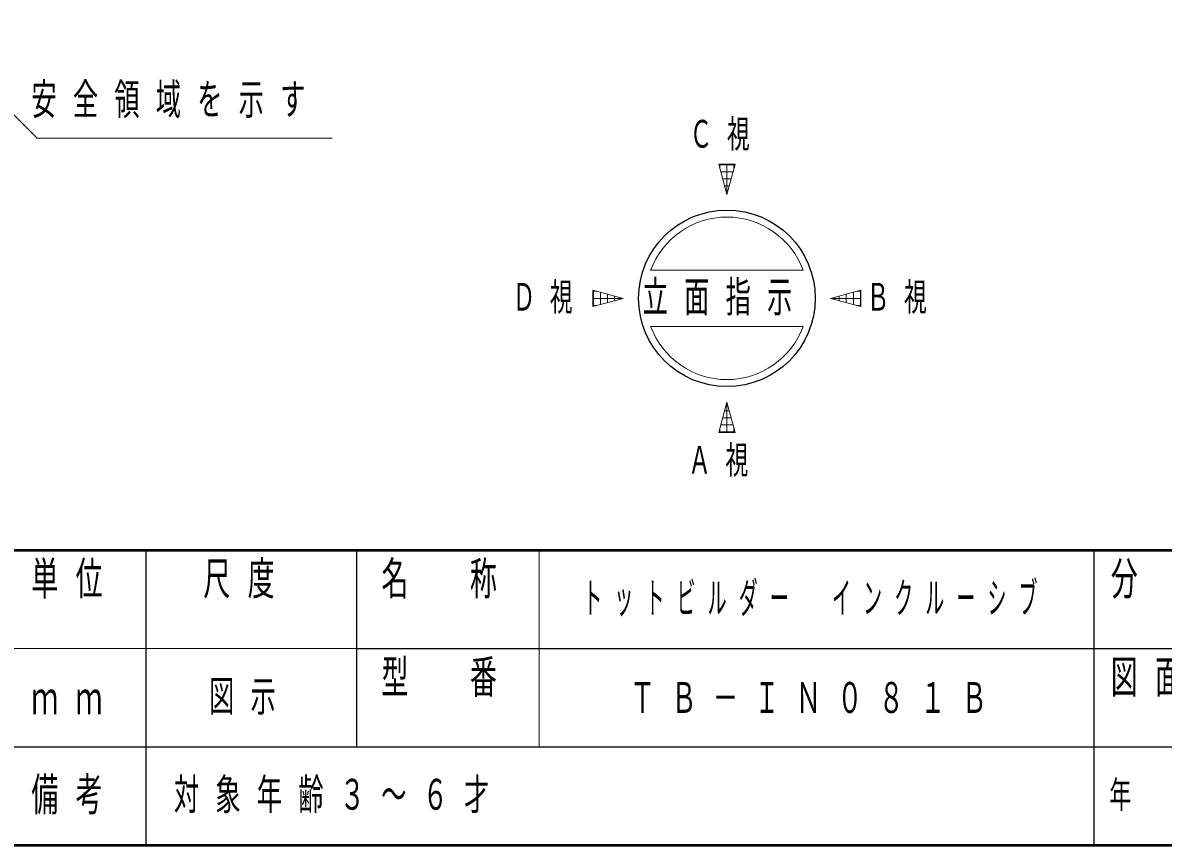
# Model space of a CAD drawing. Units: millimetres on the paper, scale 1:60. Extents: x -385 to 76, y -594 to 267.
# Drawn here: x -211.3 to -130.1, y 0 to 58.6 of the extents above; entities that cross this region are included whole.
import ezdxf

# ---------------------------------------------------------------- set-up
doc = ezdxf.new("R2010")
doc.units = ezdxf.units.MM
for name, color, linetype, lineweight in [('1_60', 7, 'Continuous', 25), ('CLASS1', 7, 'Continuous', 13), ('NAKAMURA図枠', 7, 'Continuous', 13)]:
    doc.layers.add(name, color=color, linetype=linetype, lineweight=lineweight)
doc.layers.add('図面情報', color=7, linetype='Continuous')
doc.styles.add('ＭＳ ゴシック', font='')
doc.styles.get('ＭＳ ゴシック').set_extended_font_data('MS Gothic')

msp = doc.modelspace()

# ---------------------------------------------------------------- linework, layer by layer
at = {"layer": '1_60', "lineweight": 13}
msp.add_lwpolyline([(-218.438, 58.555), (-210.228, 50.345), (-189.228, 50.345)], dxfattribs=at)
at = {"layer": 'CLASS1'}
for p, q in [((-160.548, 48.483), (-161.705, 48.483)), ((-161.126, 46.323), (-161.705, 48.483)), ((-161.693, 48.437), (-160.56, 48.437)), ((-161.626, 48.189), (-161.626, 48.483)), ((-161.559, 47.937), (-160.694, 47.937)), ((-160.548, 48.483), (-161.126, 46.323)), ((-161.126, 46.323), (-161.126, 48.483)), ((-160.626, 48.189), (-160.626, 48.483)), ((-161.425, 47.437), (-160.828, 47.437)), ((-161.291, 46.937), (-160.962, 46.937)), ((-161.157, 46.437), (-161.096, 46.437)), ((-166.555, 40.937), (-155.697, 40.937)), ((-170.672, 38.358), (-170.672, 39.516)), ((-168.512, 38.937), (-170.672, 39.516)), ((-170.672, 39.437), (-170.378, 39.437)), ((-170.626, 38.371), (-170.626, 39.504)), ((-170.126, 38.505), (-170.126, 39.37)), ((-169.626, 38.639), (-169.626, 39.236)), ((-169.126, 38.773), (-169.126, 39.102)), ((-153.741, 38.937), (-151.581, 39.516)), ((-153.126, 38.773), (-153.126, 39.102)), ((-152.626, 38.639), (-152.626, 39.236)), ((-152.126, 38.505), (-152.126, 39.37)), ((-151.875, 39.437), (-151.581, 39.437)), ((-151.626, 38.371), (-151.626, 39.504)), ((-151.581, 38.358), (-151.581, 39.516)), ((-170.672, 38.359), (-168.512, 38.937)), ((-170.672, 38.937), (-168.512, 38.937)), ((-170.672, 38.437), (-170.378, 38.437)), ((-168.626, 38.907), (-168.626, 38.968)), ((-151.581, 38.359), (-153.741, 38.937)), ((-153.741, 38.937), (-151.581, 38.937)), ((-153.626, 38.907), (-153.626, 38.968)), ((-151.875, 38.437), (-151.581, 38.437)), ((-166.555, 36.937), (-155.697, 36.937)), ((-161.705, 29.392), (-161.126, 31.552)), ((-161.291, 30.937), (-160.962, 30.937)), ((-161.157, 31.437), (-161.096, 31.437)), ((-161.126, 31.552), (-160.548, 29.392)), ((-161.126, 29.392), (-161.126, 31.551)), ((-161.425, 30.437), (-160.828, 30.437)), ((-161.705, 29.392), (-160.548, 29.392)), ((-161.693, 29.437), (-160.56, 29.437)), ((-161.626, 29.392), (-161.626, 29.686)), ((-161.559, 29.937), (-160.694, 29.937)), ((-160.626, 29.392), (-160.626, 29.686))]:
    msp.add_line(p, q, dxfattribs=at)
at = {"layer": 'CLASS1', "lineweight": 25}
msp.add_circle((-161.126, 38.937), 6.286, dxfattribs=at)
at = {"layer": 'CLASS1'}
for start, end in [(20.22325, 159.77675), (200.22325, 339.77675)]:
    msp.add_arc((-161.126, 38.937), 5.786, start, end, dxfattribs=at)
at = {"layer": 'NAKAMURA図枠', "lineweight": 50}
for p, q in [((-385, 21), (0, 21)), ((-385, 0), (0, 0))]:
    msp.add_line(p, q, dxfattribs=at)
at = {"layer": 'NAKAMURA図枠', "color": 211, "lineweight": 25}
for p, q in [((-202.5, 21), (-202.5, 7)), ((-187.5, 21), (-187.5, 7)), ((-135, 21), (-135, 0)), ((-187.5, 14), (-70, 14)), ((-242.5, 7), (0, 7))]:
    msp.add_line(p, q, dxfattribs=at)
at = {"layer": 'NAKAMURA図枠'}
for p, q in [((-174.5, 21), (-174.5, 7)), ((-242.5, 14), (-187.5, 14))]:
    msp.add_line(p, q, dxfattribs=at)
at = {"layer": 'NAKAMURA図枠', "lineweight": 25}
msp.add_line((-202.5, 7), (-202.5, 0), dxfattribs=at)

# ---------------------------------------------------------------- texts
at = {"layer": '1_60', "insert": (-210.645, 52.995), "char_height": 2.199, "attachment_point": 4, "style": 'ＭＳ ゴシック'}
msp.add_mtext('\\T1.64;\\W0.6;安全領域を示す', dxfattribs=at)
at = {"layer": 'CLASS1', "style": 'ＭＳ ゴシック'}
for s, insert, char_height, attachment_point in [('\\T1.64;\\W0.6;Ｃ視', (-161.126, 50.543), 1.979, 5), ('\\T1.64;\\W0.6;Ｄ視', (-173.732, 38.937), 1.979, 5), ('\\T1.64;\\W0.6;立面指示', (-167.126, 38.937), 2.199, 4), ('\\T1.64;\\W0.6;Ｂ視', (-148.521, 38.937), 1.979, 5), ('\\T1.64;\\W0.6;Ａ視', (-161.226, 27.332), 1.979, 5)]:
    msp.add_mtext(s, dxfattribs=dict(at, insert=insert, char_height=char_height, attachment_point=attachment_point))
at = {"layer": 'NAKAMURA図枠', "color": 4, "style": 'ＭＳ ゴシック'}
for s, insert, char_height, attachment_point in [('\\T1.64;\\W0.6;単位', (-207.5, 20.167), 2.346, 2), ('\\T1.64;\\W0.6;尺度', (-195.25, 20.167), 2.346, 2), ('\\T1.64;\\W0.6;名\u3000称', (-181, 20.167), 2.346, 2), ('\\T1.64;\\W0.6;分\u3000\u3000類', (-127.5, 20.167), 2.346, 2), ('\\T1.64;\\W0.6;型\u3000番', (-181, 13.167), 2.346, 2), ('\\T1.64;\\W0.6;図面番号', (-127.5, 13.167), 2.346, 2), ('\\T1.64;\\W0.6;ｍｍ', (-207.5, 10.5), 2.346, 5), ('\\T1.64;\\W0.6;備考', (-207.5, 3.5), 2.346, 5), ('\\T1.64;\\W0.6;年\u3000月\u3000日', (-127.5, 3.5), 1.906, 5)]:
    msp.add_mtext(s, dxfattribs=dict(at, insert=insert, char_height=char_height, attachment_point=attachment_point))
at = {"layer": '図面情報', "char_height": 2.199, "style": 'ＭＳ ゴシック'}
for s, insert, attachment_point in [('\\T1.64;\\W0.45;トットビルダー\u3000インクルーシブ', (-154.75, 17.5), 5), ('\\T1.64;\\W0.6;図示', (-198, 10.5), 4), ('\\T1.64;\\W0.6;ＴＢ－ＩＮ０８１Ｂ', (-154.75, 10.5), 5), ('\\T1.64;\\W0.6;対象年齢３～６才', (-200.5, 3.5), 4)]:
    msp.add_mtext(s, dxfattribs=dict(at, insert=insert, attachment_point=attachment_point))

doc.saveas('drawing.dxf')
